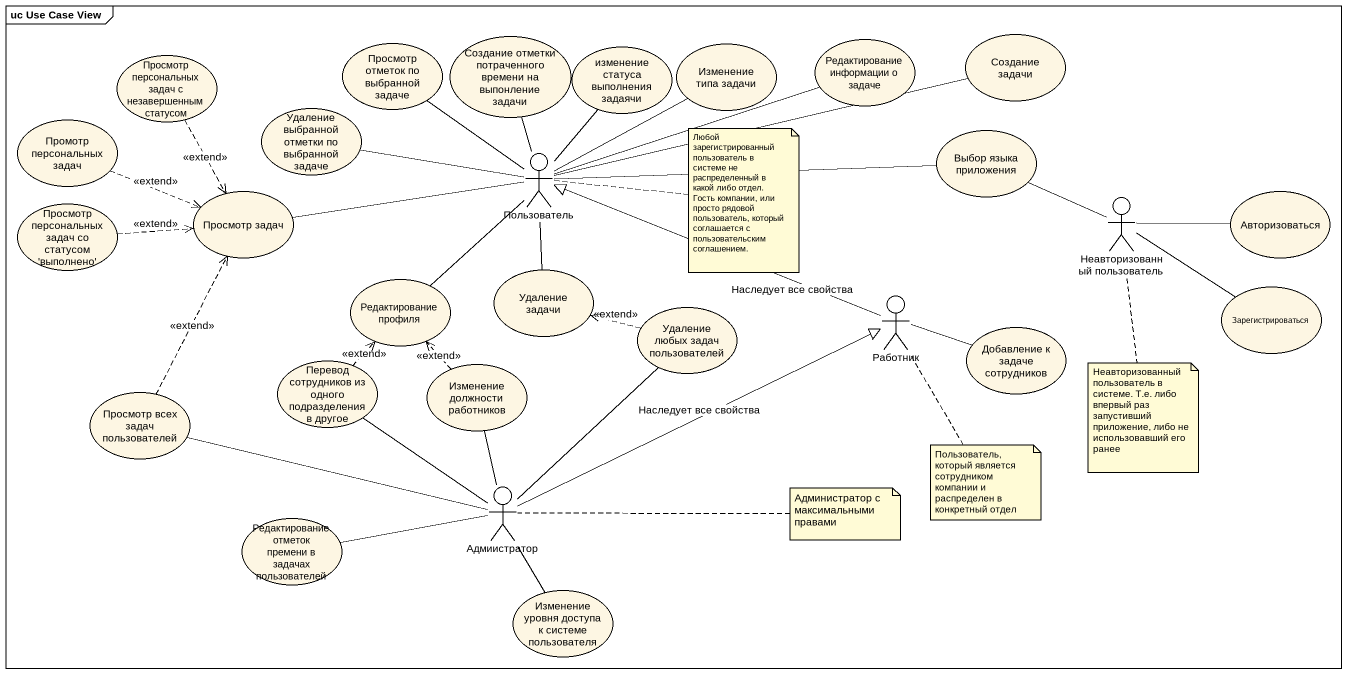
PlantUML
@startuml
mainframe uc Use Case View
usecase "Просмотр отметок по выбранной задаче" as Просмотр_отметок_по
usecase "Создание отметки потраченного времени на выпонление задачи" as Создание_отметки
usecase "изменение статуса выполнения задаячи" as изменение_статуса
usecase "Изменение типа задачи" as Изменение_типа_задачи
usecase "Редактирование информации о задаче" as Редактирование_информации_о
usecase "Создание задачи" as Создание_задачи
usecase "Просмотр персональных задач с незавершенным статусом" as Просмотр_персональных_задач
usecase "Промотр персональных задач" as Промотр_персональных_задач
usecase "Удаление выбранной отметки по выбранной задаче" as Удаление_выбранной_отметки
usecase "Выбор языка приложения" as Выбор_языка_приложения
actor Пользователь
usecase "Просмотр персональных задач со статусом 'выполнено'" as Просмотр_персональных_задач_2
usecase "Просмотр задач" as Просмотр_задач
actor "Неавторизованный пользователь" as Неавторизованный
usecase Авторизоваться
usecase "Удаление задачи" as Удаление_задачи
usecase "Редактирование профиля" as Редактирование_профиля
usecase "Удаление любых задач пользователей" as Удаление_любых_задач
actor Работник
usecase Зарегистрироваться
usecase "Добавление к задаче сотрудников" as Добавление_к_задаче
usecase "Просмотр всех задач пользователей" as Просмотр_всех_задач
usecase "Перевод сотрудников из одного подразделения в другое" as Перевод_сотрудников_из
usecase "Изменение должности работников" as Изменение_должности
usecase "Редактирование отметок премени в задачах пользователей" as Редактирование_отметок
actor Адмиистратор
usecase "Изменение уровня доступа к системе пользователя" as Изменение_уровня_доступа_к
Просмотр_отметок_по -- Пользователь
Создание_отметки -- Пользователь
изменение_статуса -- Пользователь
Изменение_типа_задачи -- Пользователь
Редактирование_информации_о -left- Пользователь
Создание_задачи -left- Пользователь
Просмотр_персональных_задач ..> Просмотр_задач : <<extend>>
Промотр_персональных_задач .right.> Просмотр_задач : <<extend>>
Удаление_выбранной_отметки -right- Пользователь
Выбор_языка_приложения -right- Неавторизованный
Пользователь -right- Выбор_языка_приложения
Пользователь -- Редактирование_профиля
Просмотр_персональных_задач_2 .right.> Просмотр_задач : <<extend>>
Просмотр_задач -right- Пользователь
Авторизоваться -left- Неавторизованный
Удаление_задачи -up- Пользователь
Удаление_любых_задач .left.> Удаление_задачи : <<extend>>
Работник -left-|> Пользователь : Наследует все свойства
Зарегистрироваться -left- Неавторизованный
Добавление_к_задаче -left- Работник
Просмотр_всех_задач .up.> Просмотр_задач : <<extend>>
Просмотр_всех_задач -right- Адмиистратор
Перевод_сотрудников_из .up.> Редактирование_профиля : <<extend>>
Перевод_сотрудников_из -- Адмиистратор
Изменение_должности .up.> Редактирование_профиля : <<extend>>
Изменение_должности -- Адмиистратор
Адмиистратор -up- Удаление_любых_задач
Адмиистратор -right-|> Работник : Наследует все свойства
Адмиистратор -left- Редактирование_отметок
Адмиистратор -- Изменение_уровня_доступа_к
note right of Пользователь : Любой зарегистрированный пользователь в системе не распределенный в какой либо отдел. Гость компании, или просто рядовой пользователь, который соглашается с пользовательским соглашением.
note bottom of Неавторизованный : Неавторизованный пользователь в системе. Т.е. либо впервый раз запустивший приложение, либо не использовавший его ранее
note bottom of Работник : Пользователь, который является сотрудником компании и распределен в конкретный отдел
note right of Адмиистратор : Администратор с максимальными правами
@enduml
